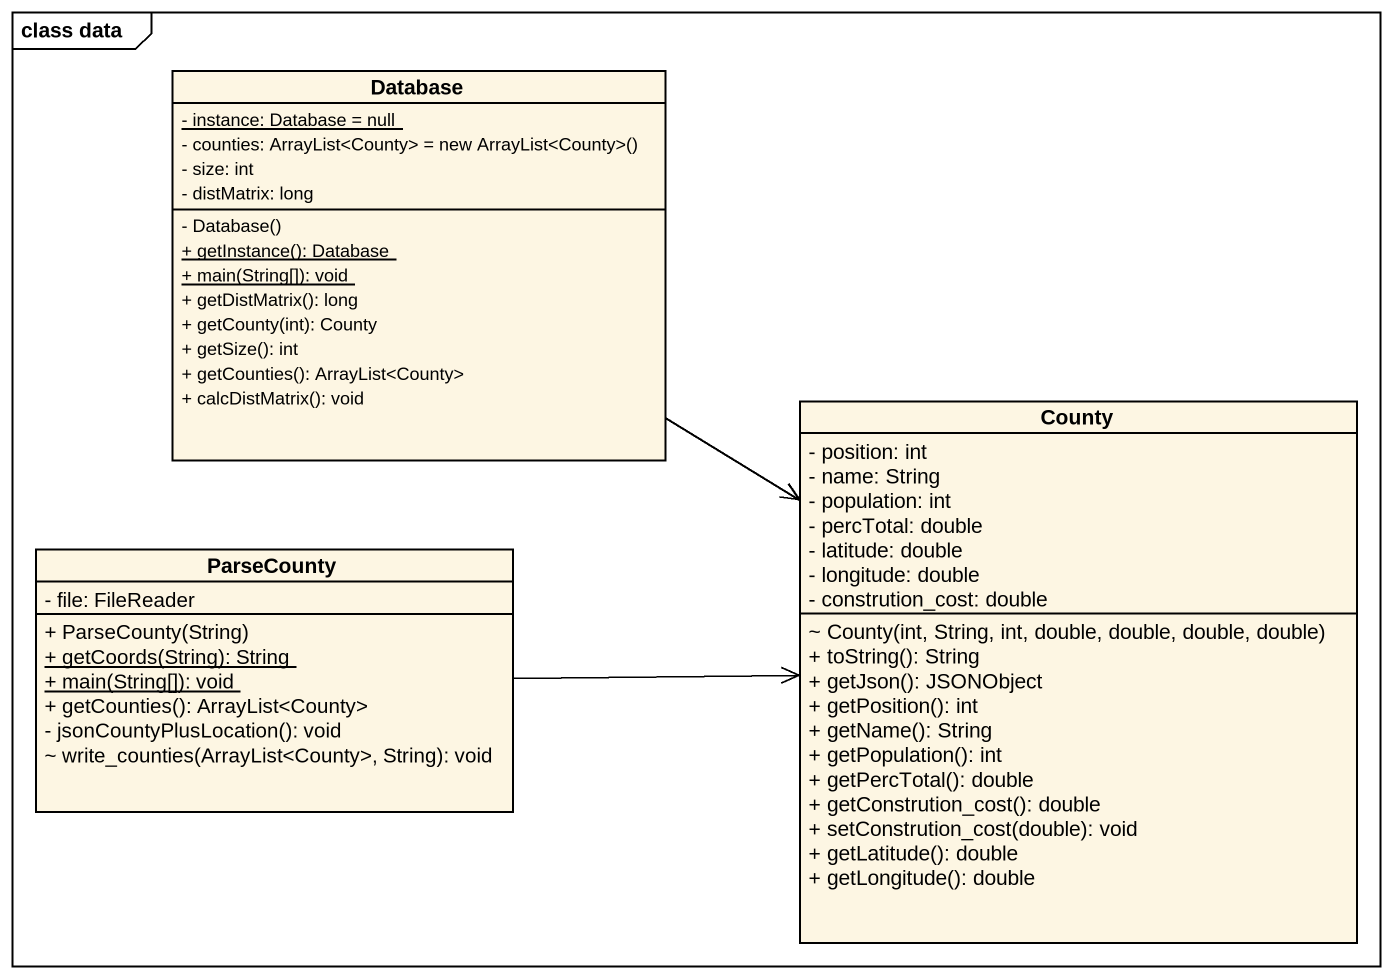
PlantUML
@startuml
mainframe class data
hide circle
hide empty members
skinparam classAttributeIconSize 0
class "Database" as Database_ {
  {static} - instance: Database = null
  {field} - counties: ArrayList<County> = new ArrayList<County>()
  - size: int
  - distMatrix: long
  - Database()
  {static} + getInstance(): Database
  {static} + main(String[]): void
  + getDistMatrix(): long
  + getCounty(int): County
  + getSize(): int
  + getCounties(): ArrayList<County>
  + calcDistMatrix(): void
}
class County {
  - position: int
  - name: String
  - population: int
  - percTotal: double
  - latitude: double
  - longitude: double
  - constrution_cost: double
  ~ County(int, String, int, double, double, double, double)
  + toString(): String
  + getJson(): JSONObject
  + getPosition(): int
  + getName(): String
  + getPopulation(): int
  + getPercTotal(): double
  + getConstrution_cost(): double
  + setConstrution_cost(double): void
  + getLatitude(): double
  + getLongitude(): double
}
class ParseCounty {
  - file: FileReader
  + ParseCounty(String)
  {static} + getCoords(String): String
  {static} + main(String[]): void
  + getCounties(): ArrayList<County>
  - jsonCountyPlusLocation(): void
  ~ write_counties(ArrayList<County>, String): void
}
Database_ --> County
ParseCounty -right-> County
@enduml
